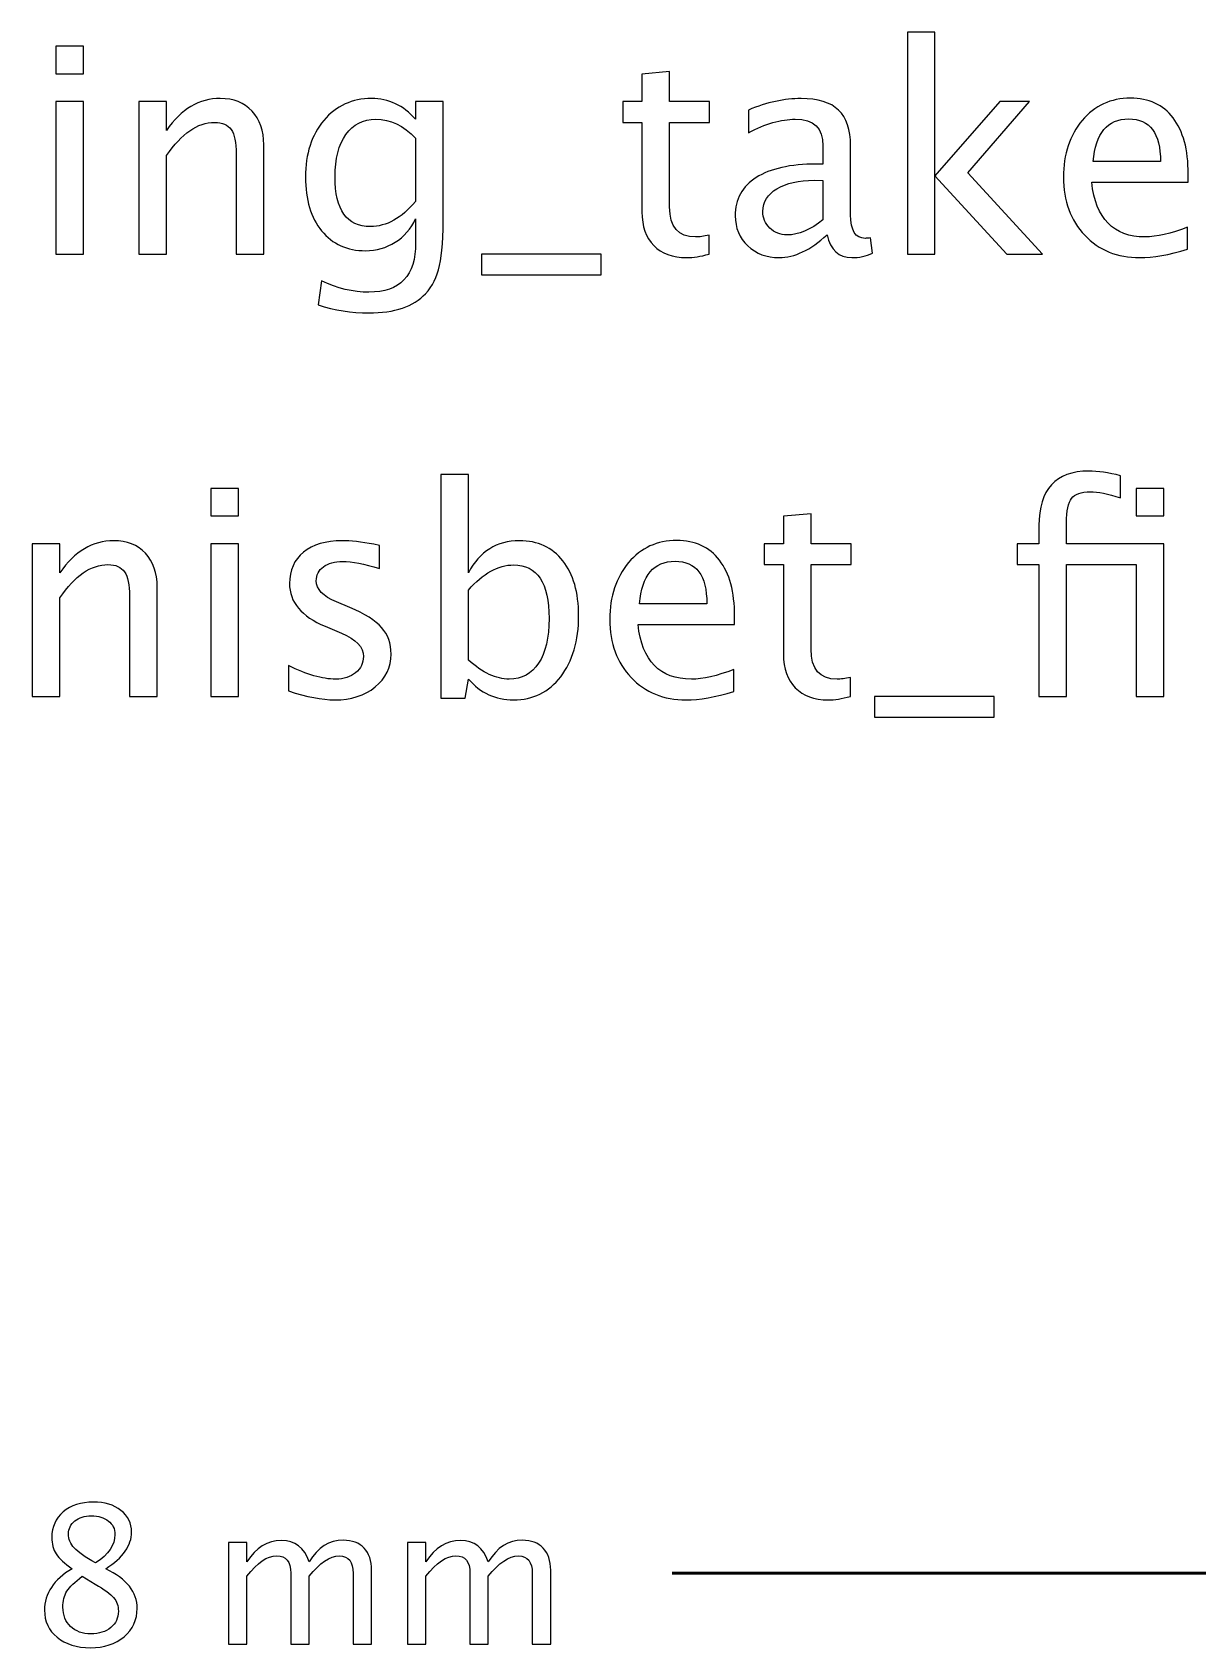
# Model space of a CAD drawing. Header units: centimetres. Extents: x -17.7 to 15.2, y -15.2 to 18.6.
# Drawn here: x -5.14 to 0.01, y 11.52 to 18.65 of the extents above; entities that cross this region are included whole.
import ezdxf

# ---------------------------------------------------------------- set-up
doc = ezdxf.new("R2010")
doc.units = ezdxf.units.CM
doc.header["$MEASUREMENT"] = 0
doc.layers.add('Layer 1', color=7, linetype='Continuous')

msp = doc.modelspace()

# ---------------------------------------------------------------- linework, layer by layer
at = {"layer": 'Layer 1'}
for points, knots in [([(-1.27603, 17.67044), (-1.27603, 17.67044), (-1.27603, 18.64961), (-1.27603, 18.64961), (-1.27603, 18.64961), (-1.27603, 18.64961), (-1.15411, 18.64961), (-1.15411, 18.64961), (-1.15411, 18.64961), (-1.15411, 18.64961), (-1.15411, 18.01694), (-1.15411, 18.01694), (-1.15411, 18.01694), (-1.15411, 18.01694), (-0.86836, 18.34354), (-0.86836, 18.34354), (-0.86836, 18.34354), (-0.86836, 18.34354), (-0.7367, 18.34354), (-0.7367, 18.34354), (-0.7367, 18.34354), (-0.7367, 18.34354), (-1.00975, 18.02943), (-1.00975, 18.02943), (-1.00975, 18.02943), (-1.00975, 18.02943), (-0.67955, 17.67044), (-0.67955, 17.67044), (-0.67955, 17.67044), (-0.67955, 17.67044), (-0.83661, 17.67044), (-0.83661, 17.67044), (-0.83661, 17.67044), (-0.83661, 17.67044), (-1.15411, 18.01567), (-1.15411, 18.01567), (-1.15411, 18.01567), (-1.15411, 18.01567), (-1.15411, 17.67044), (-1.15411, 17.67044), (-1.15411, 17.67044), (-1.15411, 17.67044), (-1.27603, 17.67044), (-1.27603, 17.67044)], [0, 0, 0, 0, 0.0833333, 0.0833333, 0.0833333, 0.0833333, 0.1666667, 0.1666667, 0.1666667, 0.1666667, 0.25, 0.25, 0.25, 0.25, 0.3333333, 0.3333333, 0.3333333, 0.3333333, 0.4166667, 0.4166667, 0.4166667, 0.4166667, 0.5, 0.5, 0.5, 0.5, 0.5833333, 0.5833333, 0.5833333, 0.5833333, 0.6666667, 0.6666667, 0.6666667, 0.6666667, 0.75, 0.75, 0.75, 0.75, 0.8333333, 0.8333333, 0.8333333, 0.8333333, 1, 1, 1, 1]), ([(-5.03439, 18.46673), (-5.03439, 18.46673), (-5.03439, 18.58865), (-5.03439, 18.58865), (-5.03439, 18.58865), (-5.03439, 18.58865), (-4.91247, 18.58865), (-4.91247, 18.58865), (-4.91247, 18.58865), (-4.91247, 18.58865), (-4.91247, 18.46673), (-4.91247, 18.46673), (-4.91247, 18.46673), (-4.91247, 18.46673), (-5.03439, 18.46673), (-5.03439, 18.46673)], [0, 0, 0, 0, 0.2, 0.2, 0.2, 0.2, 0.4, 0.4, 0.4, 0.4, 0.6, 0.6, 0.6, 0.6, 1, 1, 1, 1]), ([(-2.15127, 17.67065), (-2.18895, 17.66028), (-2.22175, 17.6552), (-2.24948, 17.6552), (-2.24948, 17.6552), (-2.31171, 17.6552), (-2.36018, 17.67298), (-2.3949, 17.70854), (-2.3949, 17.70854), (-2.42982, 17.7441), (-2.44718, 17.79342), (-2.44718, 17.85671), (-2.44718, 17.85671), (-2.44718, 17.85671), (-2.44718, 18.2521), (-2.44718, 18.2521), (-2.44718, 18.2521), (-2.44718, 18.2521), (-2.53142, 18.2521), (-2.53142, 18.2521), (-2.53142, 18.2521), (-2.53142, 18.2521), (-2.53142, 18.34354), (-2.53142, 18.34354), (-2.53142, 18.34354), (-2.53142, 18.34354), (-2.44718, 18.34354), (-2.44718, 18.34354), (-2.44718, 18.34354), (-2.44718, 18.34354), (-2.44718, 18.46525), (-2.44718, 18.46525), (-2.44718, 18.46525), (-2.44718, 18.46525), (-2.32526, 18.47689), (-2.32526, 18.47689), (-2.32526, 18.47689), (-2.32526, 18.47689), (-2.32526, 18.34354), (-2.32526, 18.34354), (-2.32526, 18.34354), (-2.32526, 18.34354), (-2.14873, 18.34354), (-2.14873, 18.34354), (-2.14873, 18.34354), (-2.14873, 18.34354), (-2.14873, 18.2521), (-2.14873, 18.2521), (-2.14873, 18.2521), (-2.14873, 18.2521), (-2.32526, 18.2521), (-2.32526, 18.2521), (-2.32526, 18.2521), (-2.32526, 18.2521), (-2.32526, 17.87872), (-2.32526, 17.87872), (-2.32526, 17.87872), (-2.32526, 17.79067), (-2.28695, 17.74664), (-2.21054, 17.74664), (-2.21054, 17.74664), (-2.19424, 17.74664), (-2.17455, 17.74939), (-2.15127, 17.75468), (-2.15127, 17.75468), (-2.15127, 17.75468), (-2.15127, 17.67065), (-2.15127, 17.67065)], [0, 0, 0, 0, 0.0555556, 0.0555556, 0.0555556, 0.0555556, 0.1111111, 0.1111111, 0.1111111, 0.1111111, 0.1666667, 0.1666667, 0.1666667, 0.1666667, 0.2222222, 0.2222222, 0.2222222, 0.2222222, 0.2777778, 0.2777778, 0.2777778, 0.2777778, 0.3333333, 0.3333333, 0.3333333, 0.3333333, 0.3888889, 0.3888889, 0.3888889, 0.3888889, 0.4444444, 0.4444444, 0.4444444, 0.4444444, 0.5, 0.5, 0.5, 0.5, 0.5555556, 0.5555556, 0.5555556, 0.5555556, 0.6111111, 0.6111111, 0.6111111, 0.6111111, 0.6666667, 0.6666667, 0.6666667, 0.6666667, 0.7222222, 0.7222222, 0.7222222, 0.7222222, 0.7777778, 0.7777778, 0.7777778, 0.7777778, 0.8333333, 0.8333333, 0.8333333, 0.8333333, 0.8888889, 0.8888889, 0.8888889, 0.8888889, 1, 1, 1, 1]), ([(-5.03439, 17.67044), (-5.03439, 17.67044), (-5.03439, 18.34354), (-5.03439, 18.34354), (-5.03439, 18.34354), (-5.03439, 18.34354), (-4.91247, 18.34354), (-4.91247, 18.34354), (-4.91247, 18.34354), (-4.91247, 18.34354), (-4.91247, 17.67044), (-4.91247, 17.67044), (-4.91247, 17.67044), (-4.91247, 17.67044), (-5.03439, 17.67044), (-5.03439, 17.67044)], [0, 0, 0, 0, 0.2, 0.2, 0.2, 0.2, 0.4, 0.4, 0.4, 0.4, 0.6, 0.6, 0.6, 0.6, 1, 1, 1, 1]), ([(-4.66736, 17.67044), (-4.66736, 17.67044), (-4.66736, 18.34354), (-4.66736, 18.34354), (-4.66736, 18.34354), (-4.66736, 18.34354), (-4.54544, 18.34354), (-4.54544, 18.34354), (-4.54544, 18.34354), (-4.54544, 18.34354), (-4.54544, 18.21633), (-4.54544, 18.21633), (-4.54544, 18.21633), (-4.48088, 18.31052), (-4.40172, 18.35751), (-4.30816, 18.35751), (-4.30816, 18.35751), (-4.24932, 18.35751), (-4.20254, 18.3391), (-4.16804, 18.30205), (-4.16804, 18.30205), (-4.13354, 18.26522), (-4.11618, 18.21548), (-4.11618, 18.15325), (-4.11618, 18.15325), (-4.11618, 18.15325), (-4.11618, 17.67044), (-4.11618, 17.67044), (-4.11618, 17.67044), (-4.11618, 17.67044), (-4.2381, 17.67044), (-4.2381, 17.67044), (-4.2381, 17.67044), (-4.2381, 17.67044), (-4.2381, 18.11346), (-4.2381, 18.11346), (-4.2381, 18.11346), (-4.2381, 18.16341), (-4.24551, 18.19897), (-4.26011, 18.22014), (-4.26011, 18.22014), (-4.27493, 18.24152), (-4.29927, 18.2521), (-4.33335, 18.2521), (-4.33335, 18.2521), (-4.40828, 18.2521), (-4.47898, 18.20321), (-4.54544, 18.10542), (-4.54544, 18.10542), (-4.54544, 18.10542), (-4.54544, 17.67044), (-4.54544, 17.67044), (-4.54544, 17.67044), (-4.54544, 17.67044), (-4.66736, 17.67044), (-4.66736, 17.67044)], [0, 0, 0, 0, 0.0666667, 0.0666667, 0.0666667, 0.0666667, 0.1333333, 0.1333333, 0.1333333, 0.1333333, 0.2, 0.2, 0.2, 0.2, 0.2666667, 0.2666667, 0.2666667, 0.2666667, 0.3333333, 0.3333333, 0.3333333, 0.3333333, 0.4, 0.4, 0.4, 0.4, 0.4666667, 0.4666667, 0.4666667, 0.4666667, 0.5333333, 0.5333333, 0.5333333, 0.5333333, 0.6, 0.6, 0.6, 0.6, 0.6666667, 0.6666667, 0.6666667, 0.6666667, 0.7333333, 0.7333333, 0.7333333, 0.7333333, 0.8, 0.8, 0.8, 0.8, 0.8666667, 0.8666667, 0.8666667, 0.8666667, 1, 1, 1, 1]), ([(-3.87657, 17.44692), (-3.87657, 17.44692), (-3.86218, 17.55233), (-3.86218, 17.55233), (-3.86218, 17.55233), (-3.79148, 17.51931), (-3.72142, 17.5028), (-3.6522, 17.5028), (-3.6522, 17.5028), (-3.51483, 17.5028), (-3.44604, 17.57561), (-3.44604, 17.72103), (-3.44604, 17.72103), (-3.44604, 17.72103), (-3.44604, 17.82686), (-3.44604, 17.82686), (-3.44604, 17.82686), (-3.46721, 17.7822), (-3.49726, 17.7477), (-3.53642, 17.72293), (-3.53642, 17.72293), (-3.57558, 17.69817), (-3.61918, 17.68568), (-3.66723, 17.68568), (-3.66723, 17.68568), (-3.74872, 17.68568), (-3.81328, 17.71489), (-3.86091, 17.77331), (-3.86091, 17.77331), (-3.90853, 17.83173), (-3.93245, 17.91089), (-3.93245, 18.0108), (-3.93245, 18.0108), (-3.93245, 18.11304), (-3.90536, 18.19643), (-3.85117, 18.26099), (-3.85117, 18.26099), (-3.79677, 18.32534), (-3.72671, 18.35751), (-3.64056, 18.35751), (-3.64056, 18.35751), (-3.56521, 18.35751), (-3.50023, 18.32703), (-3.44604, 18.26586), (-3.44604, 18.26586), (-3.44604, 18.26586), (-3.44604, 18.34354), (-3.44604, 18.34354), (-3.44604, 18.34354), (-3.44604, 18.34354), (-3.32412, 18.34354), (-3.32412, 18.34354), (-3.32412, 18.34354), (-3.32412, 18.34354), (-3.32412, 17.85417), (-3.32412, 17.85417), (-3.32412, 17.85417), (-3.32412, 17.74897), (-3.32962, 17.67108), (-3.34063, 17.62049), (-3.34063, 17.62049), (-3.35142, 17.5699), (-3.37217, 17.52841), (-3.40222, 17.49624), (-3.40222, 17.49624), (-3.45556, 17.43972), (-3.53896, 17.41136), (-3.6522, 17.41136), (-3.6522, 17.41136), (-3.72988, 17.41136), (-3.8046, 17.42321), (-3.87657, 17.44692)], [0, 0, 0, 0, 0.0526316, 0.0526316, 0.0526316, 0.0526316, 0.1052632, 0.1052632, 0.1052632, 0.1052632, 0.1578947, 0.1578947, 0.1578947, 0.1578947, 0.2105263, 0.2105263, 0.2105263, 0.2105263, 0.2631579, 0.2631579, 0.2631579, 0.2631579, 0.3157895, 0.3157895, 0.3157895, 0.3157895, 0.3684211, 0.3684211, 0.3684211, 0.3684211, 0.4210526, 0.4210526, 0.4210526, 0.4210526, 0.4736842, 0.4736842, 0.4736842, 0.4736842, 0.5263158, 0.5263158, 0.5263158, 0.5263158, 0.5789474, 0.5789474, 0.5789474, 0.5789474, 0.6315789, 0.6315789, 0.6315789, 0.6315789, 0.6842105, 0.6842105, 0.6842105, 0.6842105, 0.7368421, 0.7368421, 0.7368421, 0.7368421, 0.7894737, 0.7894737, 0.7894737, 0.7894737, 0.8421053, 0.8421053, 0.8421053, 0.8421053, 0.8947368, 0.8947368, 0.8947368, 0.8947368, 1, 1, 1, 1]), ([(-1.63036, 17.75617), (-1.70359, 17.68886), (-1.77408, 17.6552), (-1.84181, 17.6552), (-1.84181, 17.6552), (-1.89748, 17.6552), (-1.94384, 17.67256), (-1.98045, 17.70748), (-1.98045, 17.70748), (-2.01728, 17.74241), (-2.0357, 17.78643), (-2.0357, 17.83956), (-2.0357, 17.83956), (-2.0357, 17.91301), (-2.0048, 17.96953), (-1.94299, 18.0089), (-1.94299, 18.0089), (-1.88118, 18.04827), (-1.79249, 18.06795), (-1.67692, 18.06795), (-1.67692, 18.06795), (-1.67692, 18.06795), (-1.64835, 18.06795), (-1.64835, 18.06795), (-1.64835, 18.06795), (-1.64835, 18.06795), (-1.64835, 18.14902), (-1.64835, 18.14902), (-1.64835, 18.14902), (-1.64835, 18.22712), (-1.68899, 18.26607), (-1.77048, 18.26607), (-1.77048, 18.26607), (-1.83356, 18.26607), (-1.90256, 18.24617), (-1.97728, 18.20638), (-1.97728, 18.20638), (-1.97728, 18.20638), (-1.97728, 18.30671), (-1.97728, 18.30671), (-1.97728, 18.30671), (-1.89515, 18.34058), (-1.81768, 18.35751), (-1.74508, 18.35751), (-1.74508, 18.35751), (-1.67036, 18.35751), (-1.61512, 18.34058), (-1.57977, 18.3065), (-1.57977, 18.3065), (-1.54421, 18.27242), (-1.52643, 18.21993), (-1.52643, 18.14902), (-1.52643, 18.14902), (-1.52643, 18.14902), (-1.52643, 17.84485), (-1.52643, 17.84485), (-1.52643, 17.84485), (-1.52643, 17.77522), (-1.50505, 17.74029), (-1.46208, 17.74029), (-1.46208, 17.74029), (-1.45679, 17.74029), (-1.44896, 17.74114), (-1.43859, 17.74283), (-1.43859, 17.74283), (-1.43859, 17.74283), (-1.42991, 17.6751), (-1.42991, 17.6751), (-1.42991, 17.6751), (-1.45764, 17.66176), (-1.48812, 17.6552), (-1.52156, 17.6552), (-1.52156, 17.6552), (-1.5785, 17.6552), (-1.61469, 17.68886), (-1.63036, 17.75617)], [0, 0, 0, 0, 0.05, 0.05, 0.05, 0.05, 0.1, 0.1, 0.1, 0.1, 0.15, 0.15, 0.15, 0.15, 0.2, 0.2, 0.2, 0.2, 0.25, 0.25, 0.25, 0.25, 0.3, 0.3, 0.3, 0.3, 0.35, 0.35, 0.35, 0.35, 0.4, 0.4, 0.4, 0.4, 0.45, 0.45, 0.45, 0.45, 0.5, 0.5, 0.5, 0.5, 0.55, 0.55, 0.55, 0.55, 0.6, 0.6, 0.6, 0.6, 0.65, 0.65, 0.65, 0.65, 0.7, 0.7, 0.7, 0.7, 0.75, 0.75, 0.75, 0.75, 0.8, 0.8, 0.8, 0.8, 0.85, 0.85, 0.85, 0.85, 0.9, 0.9, 0.9, 0.9, 1, 1, 1, 1]), ([(-0.03968, 17.69203), (-0.12159, 17.66748), (-0.19166, 17.6552), (-0.25008, 17.6552), (-0.25008, 17.6552), (-0.34977, 17.6552), (-0.43084, 17.68822), (-0.49328, 17.75405), (-0.49328, 17.75405), (-0.55572, 17.81988), (-0.58705, 17.90518), (-0.58705, 18.01017), (-0.58705, 18.01017), (-0.58705, 18.11198), (-0.55953, 18.19559), (-0.50429, 18.26099), (-0.50429, 18.26099), (-0.44904, 18.32618), (-0.37835, 18.35878), (-0.2922, 18.35878), (-0.2922, 18.35878), (-0.21071, 18.35878), (-0.14763, 18.32978), (-0.10318, 18.27179), (-0.10318, 18.27179), (-0.05873, 18.21379), (-0.0365, 18.13166), (-0.0365, 18.02519), (-0.0365, 18.02519), (-0.0365, 18.02519), (-0.03714, 17.98794), (-0.03714, 17.98794), (-0.03714, 17.98794), (-0.03714, 17.98794), (-0.46259, 17.98794), (-0.46259, 17.98794), (-0.46259, 17.98794), (-0.44481, 17.82707), (-0.36628, 17.74664), (-0.22722, 17.74664), (-0.22722, 17.74664), (-0.1762, 17.74664), (-0.11376, 17.76103), (-0.03968, 17.78982), (-0.03968, 17.78982), (-0.03968, 17.78982), (-0.03968, 17.69203), (-0.03968, 17.69203)], [0, 0, 0, 0, 0.0769231, 0.0769231, 0.0769231, 0.0769231, 0.1538462, 0.1538462, 0.1538462, 0.1538462, 0.2307692, 0.2307692, 0.2307692, 0.2307692, 0.3076923, 0.3076923, 0.3076923, 0.3076923, 0.3846154, 0.3846154, 0.3846154, 0.3846154, 0.4615385, 0.4615385, 0.4615385, 0.4615385, 0.5384615, 0.5384615, 0.5384615, 0.5384615, 0.6153846, 0.6153846, 0.6153846, 0.6153846, 0.6923077, 0.6923077, 0.6923077, 0.6923077, 0.7692308, 0.7692308, 0.7692308, 0.7692308, 0.8461538, 0.8461538, 0.8461538, 0.8461538, 1, 1, 1, 1]), ([(-3.44604, 17.90327), (-3.44604, 17.90327), (-3.44604, 18.18246), (-3.44604, 18.18246), (-3.44604, 18.18246), (-3.4998, 18.23813), (-3.55843, 18.26607), (-3.62172, 18.26607), (-3.62172, 18.26607), (-3.67803, 18.26607), (-3.72205, 18.24363), (-3.7538, 18.19855), (-3.7538, 18.19855), (-3.78576, 18.15368), (-3.80164, 18.09123), (-3.80164, 18.01165), (-3.80164, 18.01165), (-3.80164, 17.86539), (-3.74978, 17.79236), (-3.64585, 17.79236), (-3.64585, 17.79236), (-3.57516, 17.79236), (-3.50848, 17.8294), (-3.44604, 17.90327)], [0, 0, 0, 0, 0.1428571, 0.1428571, 0.1428571, 0.1428571, 0.2857143, 0.2857143, 0.2857143, 0.2857143, 0.4285714, 0.4285714, 0.4285714, 0.4285714, 0.5714286, 0.5714286, 0.5714286, 0.5714286, 0.7142857, 0.7142857, 0.7142857, 0.7142857, 1, 1, 1, 1]), ([(-0.45624, 18.07938), (-0.45624, 18.07938), (-0.15906, 18.07938), (-0.15906, 18.07938), (-0.15906, 18.07938), (-0.15906, 18.20469), (-0.20584, 18.26734), (-0.29918, 18.26734), (-0.29918, 18.26734), (-0.39316, 18.26734), (-0.44544, 18.20469), (-0.45624, 18.07938)], [0, 0, 0, 0, 0.25, 0.25, 0.25, 0.25, 0.5, 0.5, 0.5, 0.5, 1, 1, 1, 1]), ([(-1.64835, 17.82263), (-1.64835, 17.82263), (-1.64835, 17.99556), (-1.64835, 17.99556), (-1.64835, 17.99556), (-1.64835, 17.99556), (-1.68751, 17.99683), (-1.68751, 17.99683), (-1.68751, 17.99683), (-1.75524, 17.99683), (-1.80985, 17.98434), (-1.85155, 17.95937), (-1.85155, 17.95937), (-1.89304, 17.93418), (-1.91378, 17.90095), (-1.91378, 17.85946), (-1.91378, 17.85946), (-1.91378, 17.83046), (-1.90341, 17.80591), (-1.88288, 17.7858), (-1.88288, 17.7858), (-1.86213, 17.76569), (-1.83694, 17.75553), (-1.8071, 17.75553), (-1.8071, 17.75553), (-1.7563, 17.75553), (-1.70338, 17.77797), (-1.64835, 17.82263)], [0, 0, 0, 0, 0.125, 0.125, 0.125, 0.125, 0.25, 0.25, 0.25, 0.25, 0.375, 0.375, 0.375, 0.375, 0.5, 0.5, 0.5, 0.5, 0.625, 0.625, 0.625, 0.625, 0.75, 0.75, 0.75, 0.75, 1, 1, 1, 1]), ([(-3.15584, 17.579), (-3.15584, 17.579), (-3.15584, 17.67044), (-3.15584, 17.67044), (-3.15584, 17.67044), (-3.15584, 17.67044), (-2.62752, 17.67044), (-2.62752, 17.67044), (-2.62752, 17.67044), (-2.62752, 17.67044), (-2.62752, 17.579), (-2.62752, 17.579), (-2.62752, 17.579), (-2.62752, 17.579), (-3.15584, 17.579), (-3.15584, 17.579)], [0, 0, 0, 0, 0.2, 0.2, 0.2, 0.2, 0.4, 0.4, 0.4, 0.4, 0.6, 0.6, 0.6, 0.6, 1, 1, 1, 1]), ([(-3.33502, 15.71125), (-3.33502, 15.71125), (-3.33502, 16.69804), (-3.33502, 16.69804), (-3.33502, 16.69804), (-3.33502, 16.69804), (-3.2131, 16.69804), (-3.2131, 16.69804), (-3.2131, 16.69804), (-3.2131, 16.69804), (-3.2131, 16.26476), (-3.2131, 16.26476), (-3.2131, 16.26476), (-3.16315, 16.35895), (-3.088, 16.40594), (-2.98789, 16.40594), (-2.98789, 16.40594), (-2.90682, 16.40594), (-2.84311, 16.37652), (-2.79654, 16.31746), (-2.79654, 16.31746), (-2.74997, 16.25841), (-2.72669, 16.17776), (-2.72669, 16.07553), (-2.72669, 16.07553), (-2.72669, 15.96419), (-2.75315, 15.87423), (-2.80585, 15.80608), (-2.80585, 15.80608), (-2.85856, 15.73771), (-2.92798, 15.70363), (-3.01392, 15.70363), (-3.01392, 15.70363), (-3.09372, 15.70363), (-3.16018, 15.73411), (-3.2131, 15.79528), (-3.2131, 15.79528), (-3.2131, 15.79528), (-3.22792, 15.71125), (-3.22792, 15.71125), (-3.22792, 15.71125), (-3.22792, 15.71125), (-3.33502, 15.71125), (-3.33502, 15.71125)], [0, 0, 0, 0, 0.0833333, 0.0833333, 0.0833333, 0.0833333, 0.1666667, 0.1666667, 0.1666667, 0.1666667, 0.25, 0.25, 0.25, 0.25, 0.3333333, 0.3333333, 0.3333333, 0.3333333, 0.4166667, 0.4166667, 0.4166667, 0.4166667, 0.5, 0.5, 0.5, 0.5, 0.5833333, 0.5833333, 0.5833333, 0.5833333, 0.6666667, 0.6666667, 0.6666667, 0.6666667, 0.75, 0.75, 0.75, 0.75, 0.8333333, 0.8333333, 0.8333333, 0.8333333, 1, 1, 1, 1]), ([(-0.69533, 15.71887), (-0.69533, 15.71887), (-0.69533, 16.30053), (-0.69533, 16.30053), (-0.69533, 16.30053), (-0.69533, 16.30053), (-0.79079, 16.30053), (-0.79079, 16.30053), (-0.79079, 16.30053), (-0.79079, 16.30053), (-0.79079, 16.39197), (-0.79079, 16.39197), (-0.79079, 16.39197), (-0.79079, 16.39197), (-0.69533, 16.39197), (-0.69533, 16.39197), (-0.69533, 16.39197), (-0.69533, 16.39197), (-0.69533, 16.47262), (-0.69533, 16.47262), (-0.69533, 16.47262), (-0.69533, 16.63306), (-0.62209, 16.71328), (-0.47562, 16.71328), (-0.47562, 16.71328), (-0.43456, 16.71328), (-0.38799, 16.70651), (-0.33592, 16.69296), (-0.33592, 16.69296), (-0.33592, 16.69296), (-0.33592, 16.59517), (-0.33592, 16.59517), (-0.33592, 16.59517), (-0.39116, 16.61295), (-0.4354, 16.62184), (-0.46863, 16.62184), (-0.46863, 16.62184), (-0.50906, 16.62184), (-0.53658, 16.61232), (-0.55118, 16.59305), (-0.55118, 16.59305), (-0.566, 16.57379), (-0.57341, 16.53802), (-0.57341, 16.48574), (-0.57341, 16.48574), (-0.57341, 16.48574), (-0.57341, 16.39197), (-0.57341, 16.39197), (-0.57341, 16.39197), (-0.57341, 16.39197), (-0.14415, 16.39197), (-0.14415, 16.39197), (-0.14415, 16.39197), (-0.14415, 16.39197), (-0.14415, 15.71887), (-0.14415, 15.71887), (-0.14415, 15.71887), (-0.14415, 15.71887), (-0.26607, 15.71887), (-0.26607, 15.71887), (-0.26607, 15.71887), (-0.26607, 15.71887), (-0.26607, 16.30053), (-0.26607, 16.30053), (-0.26607, 16.30053), (-0.26607, 16.30053), (-0.57341, 16.30053), (-0.57341, 16.30053), (-0.57341, 16.30053), (-0.57341, 16.30053), (-0.57341, 15.71887), (-0.57341, 15.71887), (-0.57341, 15.71887), (-0.57341, 15.71887), (-0.69533, 15.71887), (-0.69533, 15.71887)], [0, 0, 0, 0, 0.05, 0.05, 0.05, 0.05, 0.1, 0.1, 0.1, 0.1, 0.15, 0.15, 0.15, 0.15, 0.2, 0.2, 0.2, 0.2, 0.25, 0.25, 0.25, 0.25, 0.3, 0.3, 0.3, 0.3, 0.35, 0.35, 0.35, 0.35, 0.4, 0.4, 0.4, 0.4, 0.45, 0.45, 0.45, 0.45, 0.5, 0.5, 0.5, 0.5, 0.55, 0.55, 0.55, 0.55, 0.6, 0.6, 0.6, 0.6, 0.65, 0.65, 0.65, 0.65, 0.7, 0.7, 0.7, 0.7, 0.75, 0.75, 0.75, 0.75, 0.8, 0.8, 0.8, 0.8, 0.85, 0.85, 0.85, 0.85, 0.9, 0.9, 0.9, 0.9, 1, 1, 1, 1]), ([(-4.34954, 16.51516), (-4.34954, 16.51516), (-4.34954, 16.63708), (-4.34954, 16.63708), (-4.34954, 16.63708), (-4.34954, 16.63708), (-4.22762, 16.63708), (-4.22762, 16.63708), (-4.22762, 16.63708), (-4.22762, 16.63708), (-4.22762, 16.51516), (-4.22762, 16.51516), (-4.22762, 16.51516), (-4.22762, 16.51516), (-4.34954, 16.51516), (-4.34954, 16.51516)], [0, 0, 0, 0, 0.2, 0.2, 0.2, 0.2, 0.4, 0.4, 0.4, 0.4, 0.6, 0.6, 0.6, 0.6, 1, 1, 1, 1]), ([(-0.26607, 16.51516), (-0.26607, 16.51516), (-0.26607, 16.63708), (-0.26607, 16.63708), (-0.26607, 16.63708), (-0.26607, 16.63708), (-0.14415, 16.63708), (-0.14415, 16.63708), (-0.14415, 16.63708), (-0.14415, 16.63708), (-0.14415, 16.51516), (-0.14415, 16.51516), (-0.14415, 16.51516), (-0.14415, 16.51516), (-0.26607, 16.51516), (-0.26607, 16.51516)], [0, 0, 0, 0, 0.2, 0.2, 0.2, 0.2, 0.4, 0.4, 0.4, 0.4, 0.6, 0.6, 0.6, 0.6, 1, 1, 1, 1]), ([(-1.52718, 15.71908), (-1.56486, 15.70871), (-1.59766, 15.70363), (-1.62539, 15.70363), (-1.62539, 15.70363), (-1.68762, 15.70363), (-1.73609, 15.72141), (-1.77081, 15.75697), (-1.77081, 15.75697), (-1.80573, 15.79253), (-1.82309, 15.84185), (-1.82309, 15.90514), (-1.82309, 15.90514), (-1.82309, 15.90514), (-1.82309, 16.30053), (-1.82309, 16.30053), (-1.82309, 16.30053), (-1.82309, 16.30053), (-1.90733, 16.30053), (-1.90733, 16.30053), (-1.90733, 16.30053), (-1.90733, 16.30053), (-1.90733, 16.39197), (-1.90733, 16.39197), (-1.90733, 16.39197), (-1.90733, 16.39197), (-1.82309, 16.39197), (-1.82309, 16.39197), (-1.82309, 16.39197), (-1.82309, 16.39197), (-1.82309, 16.51368), (-1.82309, 16.51368), (-1.82309, 16.51368), (-1.82309, 16.51368), (-1.70117, 16.52532), (-1.70117, 16.52532), (-1.70117, 16.52532), (-1.70117, 16.52532), (-1.70117, 16.39197), (-1.70117, 16.39197), (-1.70117, 16.39197), (-1.70117, 16.39197), (-1.52464, 16.39197), (-1.52464, 16.39197), (-1.52464, 16.39197), (-1.52464, 16.39197), (-1.52464, 16.30053), (-1.52464, 16.30053), (-1.52464, 16.30053), (-1.52464, 16.30053), (-1.70117, 16.30053), (-1.70117, 16.30053), (-1.70117, 16.30053), (-1.70117, 16.30053), (-1.70117, 15.92715), (-1.70117, 15.92715), (-1.70117, 15.92715), (-1.70117, 15.8391), (-1.66286, 15.79507), (-1.58645, 15.79507), (-1.58645, 15.79507), (-1.57015, 15.79507), (-1.55046, 15.79782), (-1.52718, 15.80311), (-1.52718, 15.80311), (-1.52718, 15.80311), (-1.52718, 15.71908), (-1.52718, 15.71908)], [0, 0, 0, 0, 0.0555556, 0.0555556, 0.0555556, 0.0555556, 0.1111111, 0.1111111, 0.1111111, 0.1111111, 0.1666667, 0.1666667, 0.1666667, 0.1666667, 0.2222222, 0.2222222, 0.2222222, 0.2222222, 0.2777778, 0.2777778, 0.2777778, 0.2777778, 0.3333333, 0.3333333, 0.3333333, 0.3333333, 0.3888889, 0.3888889, 0.3888889, 0.3888889, 0.4444444, 0.4444444, 0.4444444, 0.4444444, 0.5, 0.5, 0.5, 0.5, 0.5555556, 0.5555556, 0.5555556, 0.5555556, 0.6111111, 0.6111111, 0.6111111, 0.6111111, 0.6666667, 0.6666667, 0.6666667, 0.6666667, 0.7222222, 0.7222222, 0.7222222, 0.7222222, 0.7777778, 0.7777778, 0.7777778, 0.7777778, 0.8333333, 0.8333333, 0.8333333, 0.8333333, 0.8888889, 0.8888889, 0.8888889, 0.8888889, 1, 1, 1, 1]), ([(-5.13779, 15.71887), (-5.13779, 15.71887), (-5.13779, 16.39197), (-5.13779, 16.39197), (-5.13779, 16.39197), (-5.13779, 16.39197), (-5.01587, 16.39197), (-5.01587, 16.39197), (-5.01587, 16.39197), (-5.01587, 16.39197), (-5.01587, 16.26476), (-5.01587, 16.26476), (-5.01587, 16.26476), (-4.95131, 16.35895), (-4.87215, 16.40594), (-4.77859, 16.40594), (-4.77859, 16.40594), (-4.71975, 16.40594), (-4.67297, 16.38753), (-4.63847, 16.35048), (-4.63847, 16.35048), (-4.60397, 16.31365), (-4.58661, 16.26391), (-4.58661, 16.20168), (-4.58661, 16.20168), (-4.58661, 16.20168), (-4.58661, 15.71887), (-4.58661, 15.71887), (-4.58661, 15.71887), (-4.58661, 15.71887), (-4.70853, 15.71887), (-4.70853, 15.71887), (-4.70853, 15.71887), (-4.70853, 15.71887), (-4.70853, 16.16189), (-4.70853, 16.16189), (-4.70853, 16.16189), (-4.70853, 16.21184), (-4.71594, 16.2474), (-4.73054, 16.26857), (-4.73054, 16.26857), (-4.74536, 16.28995), (-4.7697, 16.30053), (-4.80378, 16.30053), (-4.80378, 16.30053), (-4.87871, 16.30053), (-4.94941, 16.25164), (-5.01587, 16.15385), (-5.01587, 16.15385), (-5.01587, 16.15385), (-5.01587, 15.71887), (-5.01587, 15.71887), (-5.01587, 15.71887), (-5.01587, 15.71887), (-5.13779, 15.71887), (-5.13779, 15.71887)], [0, 0, 0, 0, 0.0666667, 0.0666667, 0.0666667, 0.0666667, 0.1333333, 0.1333333, 0.1333333, 0.1333333, 0.2, 0.2, 0.2, 0.2, 0.2666667, 0.2666667, 0.2666667, 0.2666667, 0.3333333, 0.3333333, 0.3333333, 0.3333333, 0.4, 0.4, 0.4, 0.4, 0.4666667, 0.4666667, 0.4666667, 0.4666667, 0.5333333, 0.5333333, 0.5333333, 0.5333333, 0.6, 0.6, 0.6, 0.6, 0.6666667, 0.6666667, 0.6666667, 0.6666667, 0.7333333, 0.7333333, 0.7333333, 0.7333333, 0.8, 0.8, 0.8, 0.8, 0.8666667, 0.8666667, 0.8666667, 0.8666667, 1, 1, 1, 1]), ([(-4.00664, 15.743), (-4.00664, 15.743), (-4.00664, 15.85476), (-4.00664, 15.85476), (-4.00664, 15.85476), (-3.92684, 15.81497), (-3.85763, 15.79507), (-3.79857, 15.79507), (-3.79857, 15.79507), (-3.76343, 15.79507), (-3.73422, 15.8046), (-3.71115, 15.82365), (-3.71115, 15.82365), (-3.68808, 15.84248), (-3.67644, 15.86619), (-3.67644, 15.89477), (-3.67644, 15.89477), (-3.67644, 15.93646), (-3.70882, 15.97097), (-3.77359, 15.99827), (-3.77359, 15.99827), (-3.77359, 15.99827), (-3.84493, 16.02854), (-3.84493, 16.02854), (-3.84493, 16.02854), (-3.95012, 16.07214), (-4.00283, 16.13522), (-4.00283, 16.21713), (-4.00283, 16.21713), (-4.00283, 16.27577), (-3.98209, 16.32191), (-3.9406, 16.35556), (-3.9406, 16.35556), (-3.89911, 16.38922), (-3.84217, 16.40594), (-3.77, 16.40594), (-3.77, 16.40594), (-3.73253, 16.40594), (-3.68596, 16.40086), (-3.63072, 16.39049), (-3.63072, 16.39049), (-3.63072, 16.39049), (-3.60532, 16.38562), (-3.60532, 16.38562), (-3.60532, 16.38562), (-3.60532, 16.38562), (-3.60532, 16.28402), (-3.60532, 16.28402), (-3.60532, 16.28402), (-3.67326, 16.30434), (-3.72745, 16.3145), (-3.76788, 16.3145), (-3.76788, 16.3145), (-3.80344, 16.3145), (-3.83159, 16.30667), (-3.85297, 16.29122), (-3.85297, 16.29122), (-3.87414, 16.27577), (-3.88472, 16.25502), (-3.88472, 16.22899), (-3.88472, 16.22899), (-3.88472, 16.19237), (-3.85509, 16.16125), (-3.79561, 16.13607), (-3.79561, 16.13607), (-3.79561, 16.13607), (-3.73698, 16.1113), (-3.73698, 16.1113), (-3.73698, 16.1113), (-3.67051, 16.08336), (-3.62352, 16.05373), (-3.59601, 16.02261), (-3.59601, 16.02261), (-3.56828, 15.9915), (-3.55452, 15.95255), (-3.55452, 15.90598), (-3.55452, 15.90598), (-3.55452, 15.84693), (-3.5778, 15.79846), (-3.62458, 15.76057), (-3.62458, 15.76057), (-3.67115, 15.72268), (-3.73084, 15.70363), (-3.80344, 15.70363), (-3.80344, 15.70363), (-3.85932, 15.70363), (-3.92684, 15.71675), (-4.00664, 15.743)], [0, 0, 0, 0, 0.0434783, 0.0434783, 0.0434783, 0.0434783, 0.0869565, 0.0869565, 0.0869565, 0.0869565, 0.1304348, 0.1304348, 0.1304348, 0.1304348, 0.173913, 0.173913, 0.173913, 0.173913, 0.2173913, 0.2173913, 0.2173913, 0.2173913, 0.2608696, 0.2608696, 0.2608696, 0.2608696, 0.3043478, 0.3043478, 0.3043478, 0.3043478, 0.3478261, 0.3478261, 0.3478261, 0.3478261, 0.3913043, 0.3913043, 0.3913043, 0.3913043, 0.4347826, 0.4347826, 0.4347826, 0.4347826, 0.4782609, 0.4782609, 0.4782609, 0.4782609, 0.5217391, 0.5217391, 0.5217391, 0.5217391, 0.5652174, 0.5652174, 0.5652174, 0.5652174, 0.6086957, 0.6086957, 0.6086957, 0.6086957, 0.6521739, 0.6521739, 0.6521739, 0.6521739, 0.6956522, 0.6956522, 0.6956522, 0.6956522, 0.7391304, 0.7391304, 0.7391304, 0.7391304, 0.7826087, 0.7826087, 0.7826087, 0.7826087, 0.826087, 0.826087, 0.826087, 0.826087, 0.8695652, 0.8695652, 0.8695652, 0.8695652, 0.9130435, 0.9130435, 0.9130435, 0.9130435, 1, 1, 1, 1]), ([(-2.04174, 15.74046), (-2.12365, 15.71591), (-2.19372, 15.70363), (-2.25214, 15.70363), (-2.25214, 15.70363), (-2.35183, 15.70363), (-2.4329, 15.73665), (-2.49534, 15.80248), (-2.49534, 15.80248), (-2.55778, 15.86831), (-2.58911, 15.95361), (-2.58911, 16.0586), (-2.58911, 16.0586), (-2.58911, 16.16041), (-2.56159, 16.24402), (-2.50635, 16.30942), (-2.50635, 16.30942), (-2.4511, 16.37461), (-2.38041, 16.40721), (-2.29426, 16.40721), (-2.29426, 16.40721), (-2.21277, 16.40721), (-2.14969, 16.37821), (-2.10524, 16.32022), (-2.10524, 16.32022), (-2.06079, 16.26222), (-2.03856, 16.18009), (-2.03856, 16.07362), (-2.03856, 16.07362), (-2.03856, 16.07362), (-2.0392, 16.03637), (-2.0392, 16.03637), (-2.0392, 16.03637), (-2.0392, 16.03637), (-2.46465, 16.03637), (-2.46465, 16.03637), (-2.46465, 16.03637), (-2.44687, 15.8755), (-2.36834, 15.79507), (-2.22928, 15.79507), (-2.22928, 15.79507), (-2.17826, 15.79507), (-2.11582, 15.80946), (-2.04174, 15.83825), (-2.04174, 15.83825), (-2.04174, 15.83825), (-2.04174, 15.74046), (-2.04174, 15.74046)], [0, 0, 0, 0, 0.0769231, 0.0769231, 0.0769231, 0.0769231, 0.1538462, 0.1538462, 0.1538462, 0.1538462, 0.2307692, 0.2307692, 0.2307692, 0.2307692, 0.3076923, 0.3076923, 0.3076923, 0.3076923, 0.3846154, 0.3846154, 0.3846154, 0.3846154, 0.4615385, 0.4615385, 0.4615385, 0.4615385, 0.5384615, 0.5384615, 0.5384615, 0.5384615, 0.6153846, 0.6153846, 0.6153846, 0.6153846, 0.6923077, 0.6923077, 0.6923077, 0.6923077, 0.7692308, 0.7692308, 0.7692308, 0.7692308, 0.8461538, 0.8461538, 0.8461538, 0.8461538, 1, 1, 1, 1]), ([(-4.34954, 15.71887), (-4.34954, 15.71887), (-4.34954, 16.39197), (-4.34954, 16.39197), (-4.34954, 16.39197), (-4.34954, 16.39197), (-4.22762, 16.39197), (-4.22762, 16.39197), (-4.22762, 16.39197), (-4.22762, 16.39197), (-4.22762, 15.71887), (-4.22762, 15.71887), (-4.22762, 15.71887), (-4.22762, 15.71887), (-4.34954, 15.71887), (-4.34954, 15.71887)], [0, 0, 0, 0, 0.2, 0.2, 0.2, 0.2, 0.4, 0.4, 0.4, 0.4, 0.6, 0.6, 0.6, 0.6, 1, 1, 1, 1]), ([(-3.2131, 15.87931), (-3.15023, 15.82322), (-3.09033, 15.79507), (-3.03339, 15.79507), (-3.03339, 15.79507), (-2.9773, 15.79507), (-2.93391, 15.81857), (-2.90343, 15.86534), (-2.90343, 15.86534), (-2.87274, 15.91212), (-2.8575, 15.97795), (-2.8575, 16.06304), (-2.8575, 16.06304), (-2.8575, 16.22052), (-2.90957, 16.29926), (-3.01371, 16.29926), (-3.01371, 16.29926), (-3.08187, 16.29926), (-3.14833, 16.26243), (-3.2131, 16.18856), (-3.2131, 16.18856), (-3.2131, 16.18856), (-3.2131, 15.87931), (-3.2131, 15.87931)], [0, 0, 0, 0, 0.1428571, 0.1428571, 0.1428571, 0.1428571, 0.2857143, 0.2857143, 0.2857143, 0.2857143, 0.4285714, 0.4285714, 0.4285714, 0.4285714, 0.5714286, 0.5714286, 0.5714286, 0.5714286, 0.7142857, 0.7142857, 0.7142857, 0.7142857, 1, 1, 1, 1]), ([(-2.4583, 16.12781), (-2.4583, 16.12781), (-2.16112, 16.12781), (-2.16112, 16.12781), (-2.16112, 16.12781), (-2.16112, 16.25312), (-2.2079, 16.31577), (-2.30124, 16.31577), (-2.30124, 16.31577), (-2.39522, 16.31577), (-2.4475, 16.25312), (-2.4583, 16.12781)], [0, 0, 0, 0, 0.25, 0.25, 0.25, 0.25, 0.5, 0.5, 0.5, 0.5, 1, 1, 1, 1]), ([(-1.42177, 15.62743), (-1.42177, 15.62743), (-1.42177, 15.71887), (-1.42177, 15.71887), (-1.42177, 15.71887), (-1.42177, 15.71887), (-0.89345, 15.71887), (-0.89345, 15.71887), (-0.89345, 15.71887), (-0.89345, 15.71887), (-0.89345, 15.62743), (-0.89345, 15.62743), (-0.89345, 15.62743), (-0.89345, 15.62743), (-1.42177, 15.62743), (-1.42177, 15.62743)], [0, 0, 0, 0, 0.2, 0.2, 0.2, 0.2, 0.4, 0.4, 0.4, 0.4, 0.6, 0.6, 0.6, 0.6, 1, 1, 1, 1]), ([(-4.96201, 11.86947), (-4.99559, 11.8929), (-5.01902, 11.91463), (-5.03214, 11.93481), (-5.03214, 11.93481), (-5.04526, 11.95485), (-5.05175, 11.97912), (-5.05175, 12.00748), (-5.05175, 12.00748), (-5.05175, 12.05377), (-5.03482, 12.09144), (-5.00109, 12.12037), (-5.00109, 12.12037), (-4.96723, 12.1493), (-4.92306, 12.16369), (-4.86859, 12.16369), (-4.86859, 12.16369), (-4.81835, 12.16369), (-4.77757, 12.15142), (-4.74639, 12.12686), (-4.74639, 12.12686), (-4.7152, 12.10245), (-4.69954, 12.07056), (-4.69954, 12.03147), (-4.69954, 12.03147), (-4.69954, 11.9722), (-4.7375, 11.91816), (-4.81327, 11.86947), (-4.81327, 11.86947), (-4.72113, 11.82432), (-4.67498, 11.76604), (-4.67498, 11.69464), (-4.67498, 11.69464), (-4.67498, 11.6437), (-4.69432, 11.60207), (-4.73284, 11.56961), (-4.73284, 11.56961), (-4.77136, 11.5373), (-4.82089, 11.52107), (-4.88157, 11.52107), (-4.88157, 11.52107), (-4.94211, 11.52107), (-4.99093, 11.53631), (-5.02819, 11.56679), (-5.02819, 11.56679), (-5.0653, 11.59713), (-5.08393, 11.6372), (-5.08393, 11.68674), (-5.08393, 11.68674), (-5.08393, 11.76011), (-5.04329, 11.82093), (-4.96201, 11.86947)], [0, 0, 0, 0, 0.0714286, 0.0714286, 0.0714286, 0.0714286, 0.1428571, 0.1428571, 0.1428571, 0.1428571, 0.2142857, 0.2142857, 0.2142857, 0.2142857, 0.2857143, 0.2857143, 0.2857143, 0.2857143, 0.3571429, 0.3571429, 0.3571429, 0.3571429, 0.4285714, 0.4285714, 0.4285714, 0.4285714, 0.5, 0.5, 0.5, 0.5, 0.5714286, 0.5714286, 0.5714286, 0.5714286, 0.6428571, 0.6428571, 0.6428571, 0.6428571, 0.7142857, 0.7142857, 0.7142857, 0.7142857, 0.7857143, 0.7857143, 0.7857143, 0.7857143, 0.8571429, 0.8571429, 0.8571429, 0.8571429, 1, 1, 1, 1]), ([(-4.85871, 11.89502), (-4.8017, 11.93269), (-4.7732, 11.97446), (-4.7732, 12.02061), (-4.7732, 12.02061), (-4.7732, 12.0453), (-4.78279, 12.06506), (-4.80184, 12.08015), (-4.80184, 12.08015), (-4.82104, 12.09525), (-4.84601, 12.10273), (-4.87692, 12.10273), (-4.87692, 12.10273), (-4.90683, 12.10273), (-4.93124, 12.09539), (-4.95001, 12.08058), (-4.95001, 12.08058), (-4.96878, 12.06576), (-4.97809, 12.04671), (-4.97809, 12.02315), (-4.97809, 12.02315), (-4.97809, 12.00029), (-4.96963, 11.97968), (-4.95269, 11.96134), (-4.95269, 11.96134), (-4.93576, 11.94313), (-4.90443, 11.92098), (-4.85871, 11.89502)], [0, 0, 0, 0, 0.125, 0.125, 0.125, 0.125, 0.25, 0.25, 0.25, 0.25, 0.375, 0.375, 0.375, 0.375, 0.5, 0.5, 0.5, 0.5, 0.625, 0.625, 0.625, 0.625, 0.75, 0.75, 0.75, 0.75, 1, 1, 1, 1]), ([(-4.27225, 11.53631), (-4.27225, 11.53631), (-4.27225, 11.98505), (-4.27225, 11.98505), (-4.27225, 11.98505), (-4.27225, 11.98505), (-4.19097, 11.98505), (-4.19097, 11.98505), (-4.19097, 11.98505), (-4.19097, 11.98505), (-4.19097, 11.90024), (-4.19097, 11.90024), (-4.19097, 11.90024), (-4.15132, 11.96303), (-4.10052, 11.99436), (-4.03829, 11.99436), (-4.03829, 11.99436), (-3.97831, 11.99436), (-3.93753, 11.96303), (-3.9158, 11.90024), (-3.9158, 11.90024), (-3.87728, 11.9636), (-3.82704, 11.99521), (-3.76538, 11.99521), (-3.76538, 11.99521), (-3.72601, 11.99521), (-3.69539, 11.98363), (-3.67351, 11.96035), (-3.67351, 11.96035), (-3.65164, 11.93707), (-3.64063, 11.90447), (-3.64063, 11.86256), (-3.64063, 11.86256), (-3.64063, 11.86256), (-3.64063, 11.53631), (-3.64063, 11.53631), (-3.64063, 11.53631), (-3.64063, 11.53631), (-3.72191, 11.53631), (-3.72191, 11.53631), (-3.72191, 11.53631), (-3.72191, 11.53631), (-3.72191, 11.84915), (-3.72191, 11.84915), (-3.72191, 11.84915), (-3.72191, 11.90024), (-3.74223, 11.92578), (-3.78287, 11.92578), (-3.78287, 11.92578), (-3.82507, 11.92578), (-3.86938, 11.896), (-3.9158, 11.83631), (-3.9158, 11.83631), (-3.9158, 11.83631), (-3.9158, 11.53631), (-3.9158, 11.53631), (-3.9158, 11.53631), (-3.9158, 11.53631), (-3.99708, 11.53631), (-3.99708, 11.53631), (-3.99708, 11.53631), (-3.99708, 11.53631), (-3.99708, 11.84944), (-3.99708, 11.84944), (-3.99708, 11.84944), (-3.99708, 11.90094), (-4.01768, 11.92662), (-4.05903, 11.92662), (-4.05903, 11.92662), (-4.10009, 11.92662), (-4.14412, 11.89671), (-4.19097, 11.83674), (-4.19097, 11.83674), (-4.19097, 11.83674), (-4.19097, 11.53631), (-4.19097, 11.53631), (-4.19097, 11.53631), (-4.19097, 11.53631), (-4.27225, 11.53631), (-4.27225, 11.53631)], [0, 0, 0, 0, 0.047619, 0.047619, 0.047619, 0.047619, 0.0952381, 0.0952381, 0.0952381, 0.0952381, 0.1428571, 0.1428571, 0.1428571, 0.1428571, 0.1904762, 0.1904762, 0.1904762, 0.1904762, 0.2380952, 0.2380952, 0.2380952, 0.2380952, 0.2857143, 0.2857143, 0.2857143, 0.2857143, 0.3333333, 0.3333333, 0.3333333, 0.3333333, 0.3809524, 0.3809524, 0.3809524, 0.3809524, 0.4285714, 0.4285714, 0.4285714, 0.4285714, 0.4761905, 0.4761905, 0.4761905, 0.4761905, 0.5238095, 0.5238095, 0.5238095, 0.5238095, 0.5714286, 0.5714286, 0.5714286, 0.5714286, 0.6190476, 0.6190476, 0.6190476, 0.6190476, 0.6666667, 0.6666667, 0.6666667, 0.6666667, 0.7142857, 0.7142857, 0.7142857, 0.7142857, 0.7619048, 0.7619048, 0.7619048, 0.7619048, 0.8095238, 0.8095238, 0.8095238, 0.8095238, 0.8571429, 0.8571429, 0.8571429, 0.8571429, 0.9047619, 0.9047619, 0.9047619, 0.9047619, 1, 1, 1, 1]), ([(-3.48174, 11.53631), (-3.48174, 11.53631), (-3.48174, 11.98505), (-3.48174, 11.98505), (-3.48174, 11.98505), (-3.48174, 11.98505), (-3.40046, 11.98505), (-3.40046, 11.98505), (-3.40046, 11.98505), (-3.40046, 11.98505), (-3.40046, 11.90024), (-3.40046, 11.90024), (-3.40046, 11.90024), (-3.36081, 11.96303), (-3.31001, 11.99436), (-3.24778, 11.99436), (-3.24778, 11.99436), (-3.1878, 11.99436), (-3.14702, 11.96303), (-3.12529, 11.90024), (-3.12529, 11.90024), (-3.08677, 11.9636), (-3.03653, 11.99521), (-2.97487, 11.99521), (-2.97487, 11.99521), (-2.9355, 11.99521), (-2.90488, 11.98363), (-2.883, 11.96035), (-2.883, 11.96035), (-2.86113, 11.93707), (-2.85012, 11.90447), (-2.85012, 11.86256), (-2.85012, 11.86256), (-2.85012, 11.86256), (-2.85012, 11.53631), (-2.85012, 11.53631), (-2.85012, 11.53631), (-2.85012, 11.53631), (-2.9314, 11.53631), (-2.9314, 11.53631), (-2.9314, 11.53631), (-2.9314, 11.53631), (-2.9314, 11.84915), (-2.9314, 11.84915), (-2.9314, 11.84915), (-2.9314, 11.90024), (-2.95172, 11.92578), (-2.99236, 11.92578), (-2.99236, 11.92578), (-3.03456, 11.92578), (-3.07887, 11.896), (-3.12529, 11.83631), (-3.12529, 11.83631), (-3.12529, 11.83631), (-3.12529, 11.53631), (-3.12529, 11.53631), (-3.12529, 11.53631), (-3.12529, 11.53631), (-3.20657, 11.53631), (-3.20657, 11.53631), (-3.20657, 11.53631), (-3.20657, 11.53631), (-3.20657, 11.84944), (-3.20657, 11.84944), (-3.20657, 11.84944), (-3.20657, 11.90094), (-3.22717, 11.92662), (-3.26852, 11.92662), (-3.26852, 11.92662), (-3.30958, 11.92662), (-3.35361, 11.89671), (-3.40046, 11.83674), (-3.40046, 11.83674), (-3.40046, 11.83674), (-3.40046, 11.53631), (-3.40046, 11.53631), (-3.40046, 11.53631), (-3.40046, 11.53631), (-3.48174, 11.53631), (-3.48174, 11.53631)], [0, 0, 0, 0, 0.047619, 0.047619, 0.047619, 0.047619, 0.0952381, 0.0952381, 0.0952381, 0.0952381, 0.1428571, 0.1428571, 0.1428571, 0.1428571, 0.1904762, 0.1904762, 0.1904762, 0.1904762, 0.2380952, 0.2380952, 0.2380952, 0.2380952, 0.2857143, 0.2857143, 0.2857143, 0.2857143, 0.3333333, 0.3333333, 0.3333333, 0.3333333, 0.3809524, 0.3809524, 0.3809524, 0.3809524, 0.4285714, 0.4285714, 0.4285714, 0.4285714, 0.4761905, 0.4761905, 0.4761905, 0.4761905, 0.5238095, 0.5238095, 0.5238095, 0.5238095, 0.5714286, 0.5714286, 0.5714286, 0.5714286, 0.6190476, 0.6190476, 0.6190476, 0.6190476, 0.6666667, 0.6666667, 0.6666667, 0.6666667, 0.7142857, 0.7142857, 0.7142857, 0.7142857, 0.7619048, 0.7619048, 0.7619048, 0.7619048, 0.8095238, 0.8095238, 0.8095238, 0.8095238, 0.8571429, 0.8571429, 0.8571429, 0.8571429, 0.9047619, 0.9047619, 0.9047619, 0.9047619, 1, 1, 1, 1]), ([(-4.9177, 11.83645), (-4.95072, 11.81105), (-4.97315, 11.7889), (-4.98501, 11.76999), (-4.98501, 11.76999), (-4.99672, 11.75108), (-5.00265, 11.72766), (-5.00265, 11.69944), (-5.00265, 11.69944), (-5.00265, 11.66444), (-4.99136, 11.63608), (-4.96864, 11.61449), (-4.96864, 11.61449), (-4.94592, 11.5929), (-4.91614, 11.58203), (-4.87903, 11.58203), (-4.87903, 11.58203), (-4.84333, 11.58203), (-4.81426, 11.5912), (-4.79183, 11.60969), (-4.79183, 11.60969), (-4.76925, 11.62817), (-4.75796, 11.65216), (-4.75796, 11.68166), (-4.75796, 11.68166), (-4.75796, 11.70536), (-4.76487, 11.72554), (-4.77884, 11.74191), (-4.77884, 11.74191), (-4.79281, 11.75828), (-4.81977, 11.77832), (-4.8597, 11.80202), (-4.8597, 11.80202), (-4.8597, 11.80202), (-4.9177, 11.83645), (-4.9177, 11.83645)], [0, 0, 0, 0, 0.1, 0.1, 0.1, 0.1, 0.2, 0.2, 0.2, 0.2, 0.3, 0.3, 0.3, 0.3, 0.4, 0.4, 0.4, 0.4, 0.5, 0.5, 0.5, 0.5, 0.6, 0.6, 0.6, 0.6, 0.7, 0.7, 0.7, 0.7, 0.8, 0.8, 0.8, 0.8, 1, 1, 1, 1])]:
    msp.add_open_spline(points, degree=3, knots=knots, dxfattribs=at)
at = {"layer": 'Layer 1', "lineweight": 53}
msp.add_open_spline([(3.9, 11.85), (3.9, 11.85), (-2.31368, 11.85), (-2.31368, 11.85)], degree=3, dxfattribs=at)

doc.saveas('drawing.dxf')
